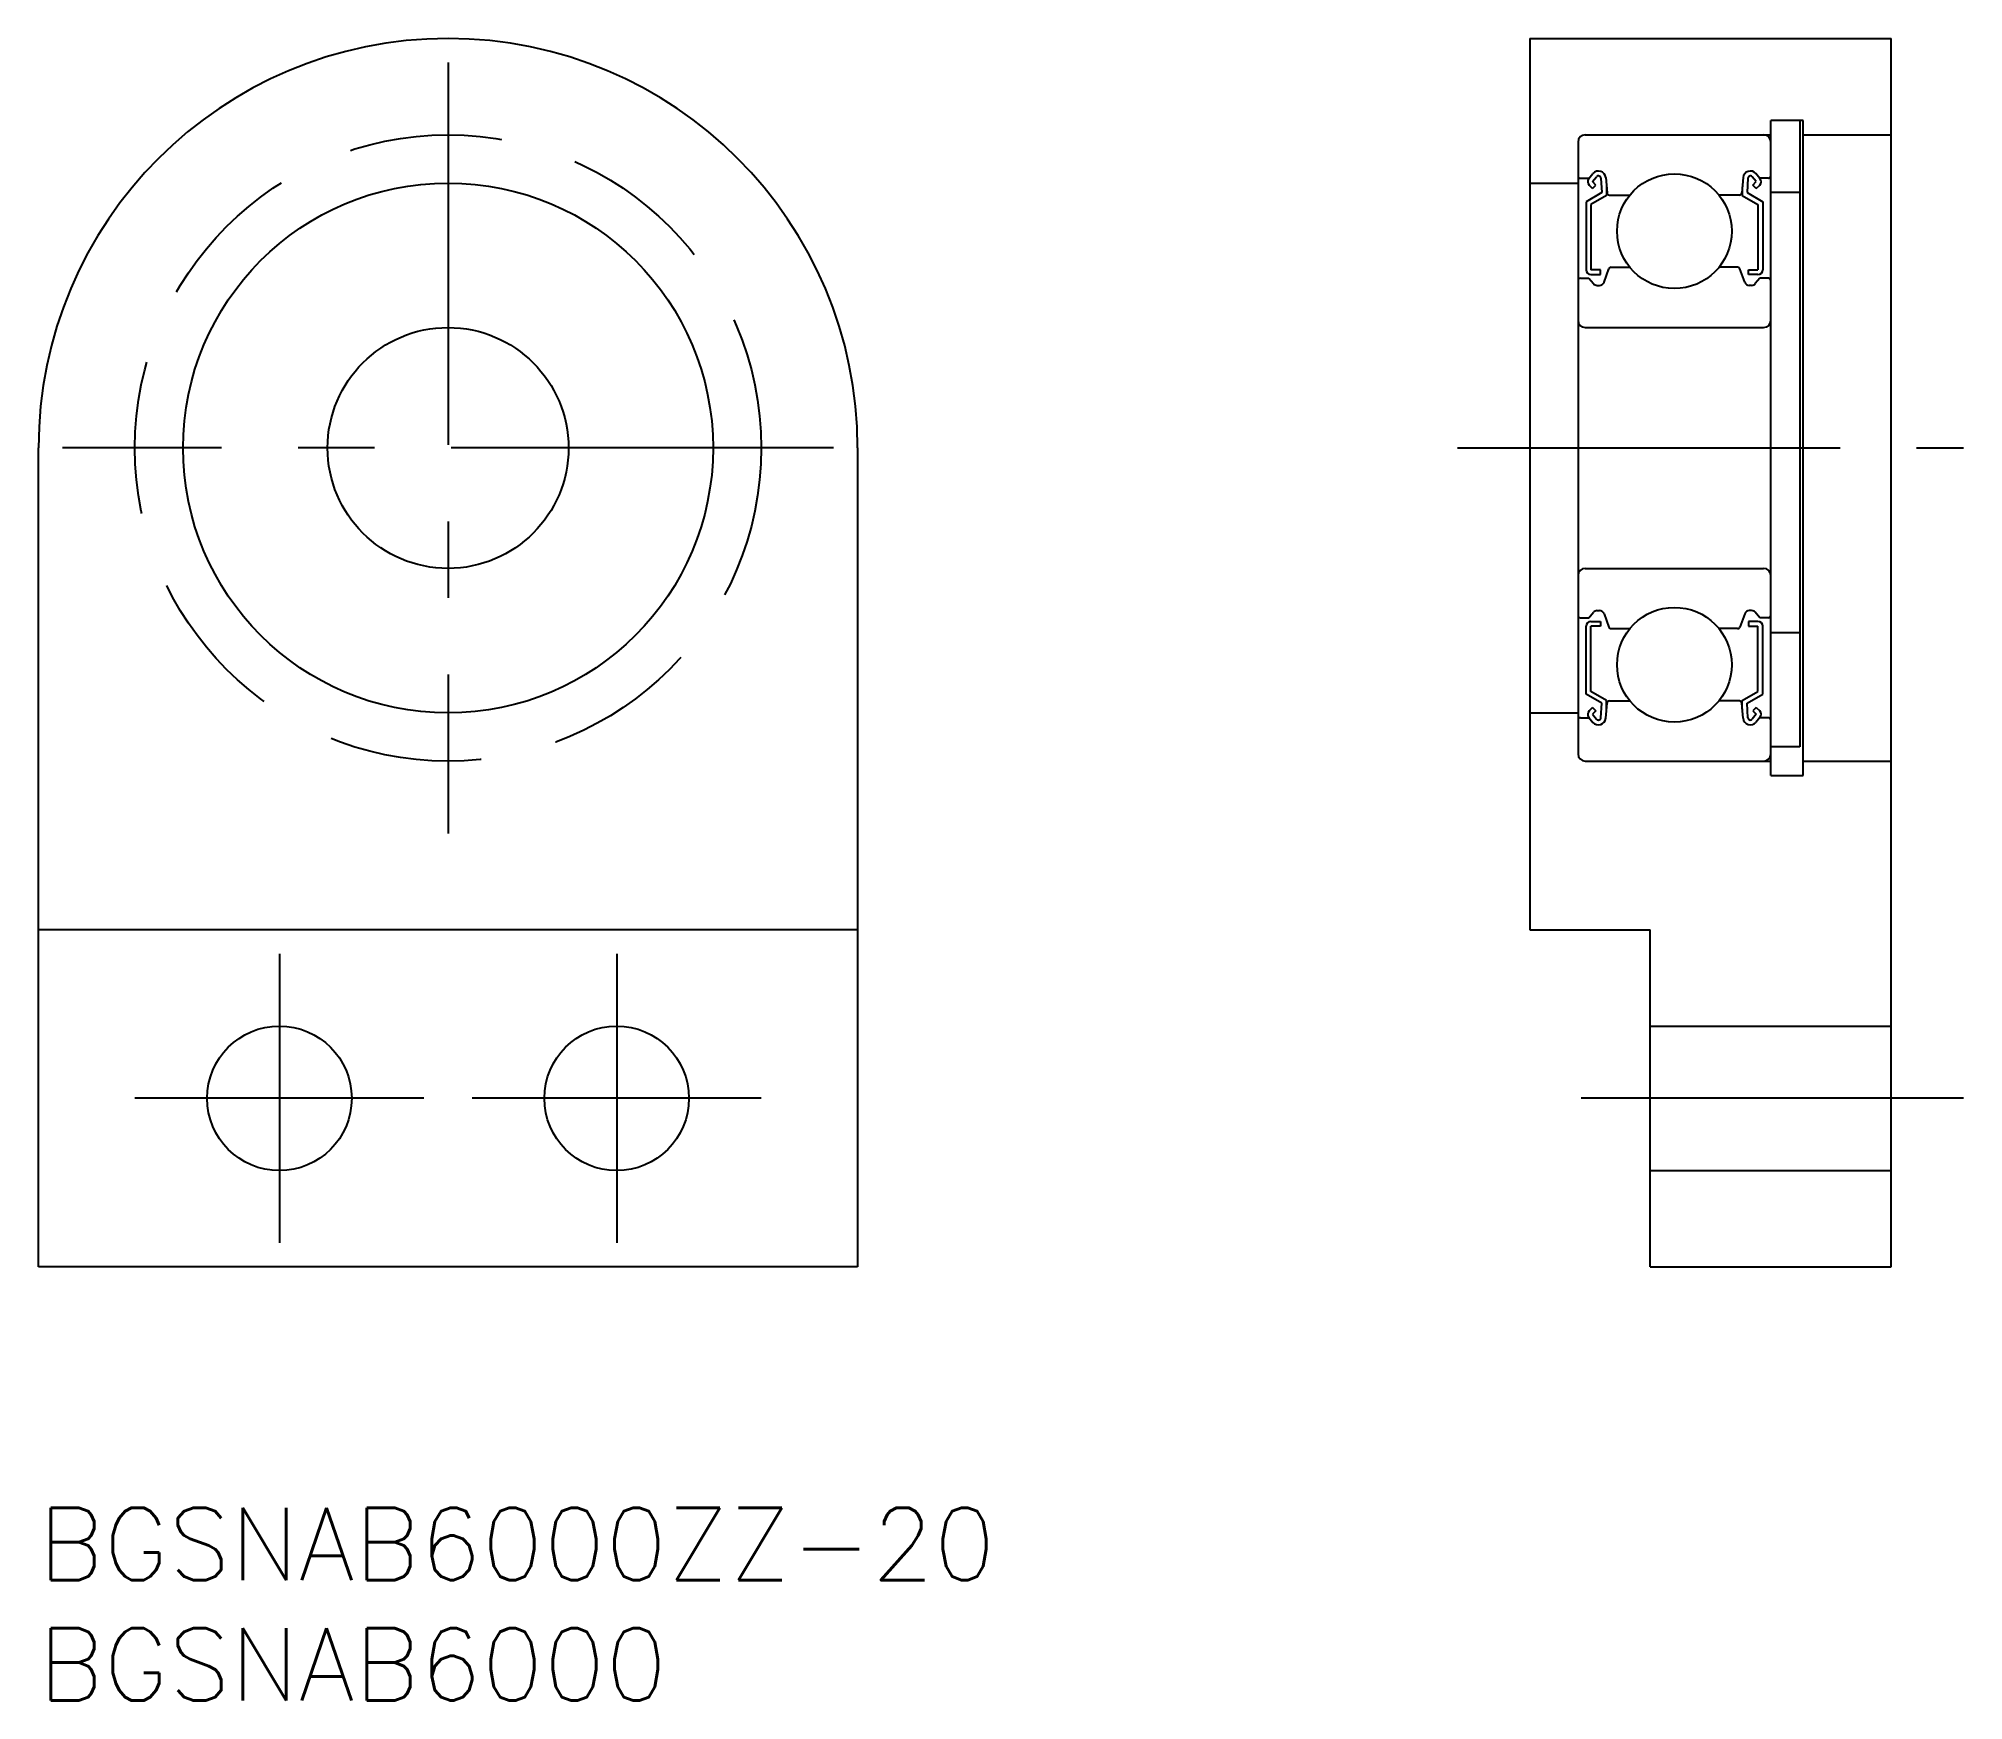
# Model space of a CAD drawing. Extents: x 0 to 79.9, y -8 to 61.
import ezdxf

# ---------------------------------------------------------------- set-up
doc = ezdxf.new("R2010")
doc.units = 0
doc.header["$LTSCALE"] = 0.5
doc.linetypes.add('CENTER', pattern=[50.8, 31.75, -6.35, 6.35, -6.35])
doc.linetypes.add('DASHED', pattern=[19.05, 12.7, -6.35])
doc.layers.get('0').update_dxf_attribs({"linetype": 'CONTINUOUS'})
for name, color, linetype in [('MSM_CENTER', 1, 'CENTER'), ('MSM_CONTINUOUS', 7, 'CONTINUOUS'), ('MSM_DASHED', 4, 'DASHED'), ('MSM_PART_NUMBER', 7, 'CONTINUOUS')]:
    doc.layers.add(name, color=color, linetype=linetype)
doc.styles.get("Standard").update_dxf_attribs({"font": 'txt.shx', "height": 3, "bigfont": 'bigfont.shx'})

# ---------------------------------------------------------------- blocks, each defined once
blk = doc.blocks.new('*U6')
at = {"layer": 'MSM_PART_NUMBER'}
blk.add_text('BGSNAB6000ZZ-20', height=3, dxfattribs=at).set_placement((0, -3))
blk = doc.blocks.new('*U7')
at = {"layer": 'MSM_PART_NUMBER'}
blk.add_text('BGSNAB6000', height=3, dxfattribs=at).set_placement((0, -8))

msp = doc.modelspace()

# ---------------------------------------------------------------- linework, layer by layer
for p, q in [((61.906, 61), (61.906, 24)), ((61.906, 61), (76.906, 61)), ((76.906, 10), (76.906, 61)), ((0, 10), (0, 44)), ((34, 44), (34, 10)), ((34, 24), (0, 24)), ((61.906, 24), (66.906, 24)), ((66.906, 10), (66.906, 24)), ((34, 10), (0, 10)), ((66.906, 10), (76.906, 10))]:
    msp.add_line(p, q)
for centre, radius in [((17, 44), 11), ((17, 44), 5), ((10, 17), 3), ((24, 17), 3)]:
    msp.add_circle(centre, radius)
at = {"layer": 'MSM_CENTER'}
for p, q in [((17, 60), (17, 28)), ((33, 44), (1, 44)), ((58.906, 44), (79.906, 44)), ((10, 23), (10, 11)), ((24, 23), (24, 11)), ((16, 17), (4, 17)), ((30, 17), (18, 17)), ((79.906, 17), (63.906, 17))]:
    msp.add_line(p, q, dxfattribs=at)
at = {"layer": 'MSM_CONTINUOUS'}
for p, q in [((71.906, 30.4), (71.906, 57.6)), ((73.256, 57.6, -0.1), (71.906, 57.6, -0.1)), ((73.106, 57.6), (73.106, 31.588)), ((73.256, 30.4, -0.1), (73.256, 57.6, -0.1)), ((64.206, 57), (71.906, 57)), ((73.256, 57, -0.1), (76.906, 57, -0.1)), ((63.906, 56.7), (63.906, 31.3)), ((64.006, 55.2), (64.366, 55.2)), ((64.354, 55.186), (64.525, 55.391)), ((64.508, 55.058), (64.678, 55.26)), ((64.854, 55.201), (64.887, 54.601)), ((65.054, 55.224), (65.109, 54.591)), ((70.757, 55.224), (70.703, 54.591)), ((70.957, 55.201), (70.925, 54.601)), ((71.304, 55.058), (71.133, 55.26)), ((71.457, 55.186), (71.286, 55.391)), ((71.806, 55.2), (71.446, 55.2)), ((61.906, 55), (63.906, 55)), ((64.887, 54.601), (64.237, 54.225)), ((64.508, 54.775), (64.366, 54.916)), ((65.087, 54.485), (64.437, 54.11)), ((64.649, 54.917), (64.508, 55.058)), ((64.508, 54.775), (64.649, 54.917)), ((65.087, 54.846), (65.087, 54.485)), ((65.208, 54.5), (66.056, 54.5)), ((70.603, 54.5), (69.755, 54.5)), ((70.725, 54.846), (70.725, 54.485)), ((70.725, 54.485), (71.375, 54.11)), ((70.925, 54.601), (71.575, 54.225)), ((71.163, 54.917), (71.304, 55.058)), ((71.304, 54.775), (71.163, 54.917)), ((71.304, 54.775), (71.445, 54.916)), ((73.106, 54.6, -0.1), (71.906, 54.6, -0.1)), ((64.237, 54.225), (64.237, 51.4)), ((64.437, 54.11), (64.437, 51.4)), ((71.375, 54.11), (71.375, 51.4)), ((71.575, 54.225), (71.575, 51.4)), ((64.837, 51.4), (64.437, 51.4)), ((64.437, 51.2), (64.837, 51.2)), ((64.837, 51.2), (64.837, 51.4)), ((64.984, 50.882), (65.186, 51.434)), ((65.28, 51.5), (66.056, 51.5)), ((70.531, 51.5), (69.755, 51.5)), ((70.827, 50.882), (70.625, 51.434)), ((70.975, 51.4), (71.375, 51.4)), ((70.975, 51.2), (70.975, 51.4)), ((71.375, 51.2), (70.975, 51.2)), ((64.006, 51.05), (64.356, 51.05)), ((64.356, 51.05), (64.547, 50.822)), ((64.7, 50.75), (64.796, 50.75)), ((71.111, 50.75), (71.015, 50.75)), ((71.456, 51.05), (71.264, 50.822)), ((71.806, 51.05), (71.456, 51.05)), ((64.206, 49), (71.606, 49)), ((64.206, 39), (71.606, 39)), ((64.006, 36.95), (64.356, 36.95)), ((64.356, 36.95), (64.547, 37.178)), ((64.437, 36.8), (64.837, 36.8)), ((64.7, 37.25), (64.796, 37.25)), ((64.837, 36.8), (64.837, 36.6)), ((64.984, 37.118), (65.186, 36.566)), ((70.827, 37.118), (70.625, 36.566)), ((71.375, 36.8), (70.975, 36.8)), ((70.975, 36.8), (70.975, 36.6)), ((71.111, 37.25), (71.015, 37.25)), ((71.456, 36.95), (71.264, 37.178)), ((71.806, 36.95), (71.456, 36.95)), ((64.237, 33.775), (64.237, 36.6)), ((64.437, 33.89), (64.437, 36.6)), ((64.837, 36.6), (64.437, 36.6)), ((65.28, 36.5), (66.056, 36.5)), ((70.531, 36.5), (69.755, 36.5)), ((70.975, 36.6), (71.375, 36.6)), ((71.375, 33.89), (71.375, 36.6)), ((71.575, 33.775), (71.575, 36.6)), ((73.106, 36.32, -0.1), (71.906, 36.32, -0.1)), ((64.887, 33.399), (64.237, 33.775)), ((65.087, 33.515), (64.437, 33.89)), ((70.725, 33.515), (71.375, 33.89)), ((70.925, 33.399), (71.575, 33.775)), ((61.906, 33), (63.906, 33)), ((64.006, 32.8), (64.366, 32.8)), ((64.354, 32.814), (64.525, 32.609)), ((64.508, 33.225), (64.366, 33.084)), ((64.508, 33.225), (64.649, 33.083)), ((64.649, 33.083), (64.508, 32.942)), ((64.508, 32.942), (64.678, 32.74)), ((64.854, 32.799), (64.887, 33.399)), ((65.054, 32.776), (65.109, 33.409)), ((65.087, 33.154), (65.087, 33.515)), ((65.208, 33.5), (66.056, 33.5)), ((70.603, 33.5), (69.755, 33.5)), ((70.757, 32.776), (70.703, 33.409)), ((70.725, 33.154), (70.725, 33.515)), ((70.957, 32.799), (70.925, 33.399)), ((71.304, 32.942), (71.133, 32.74)), ((71.304, 33.225), (71.163, 33.083)), ((71.163, 33.083), (71.304, 32.942)), ((71.457, 32.814), (71.286, 32.609)), ((71.304, 33.225), (71.445, 33.084)), ((71.806, 32.8), (71.446, 32.8)), ((73.106, 31.588, -0.1), (71.906, 31.588, -0.1)), ((64.206, 31), (71.906, 31)), ((71.906, 30.4, -0.1), (73.256, 30.4, -0.1)), ((73.256, 31, -0.1), (76.906, 31, -0.1)), ((66.906, 20), (76.906, 20)), ((66.906, 14), (76.906, 14))]:
    msp.add_line(p, q, dxfattribs=at)
for centre in [(67.906, 53), (67.906, 35)]:
    msp.add_circle(centre, 2.381, dxfattribs=at)
for centre, radius, start, end in [((17, 44), 17, 0, 180), ((64.206, 56.7), 0.3, 90, 180), ((71.606, 56.7), 0.3, 0, 90), ((64.006, 55.3), 0.1, 180, 270), ((64.507, 55.058), 0.2, 140.13695, 225.00202), ((64.755, 55.198), 0.3, 4.93539, 140.13695), ((64.754, 55.196), 0.1, 3.10166, 139.95027), ((71.056, 55.198), 0.3, 39.86305, 175.06461), ((71.057, 55.196), 0.1, 40.04973, 176.89834), ((71.304, 55.058), 0.2, 314.99798, 39.86305), ((71.806, 55.3), 0.1, 270, 0), ((65.208, 54.6), 0.1, 184.93539, 270), ((70.603, 54.6), 0.1, 270, 355.06461), ((64.437, 51.4), 0.2, 180, 270), ((65.28, 51.4), 0.1, 90, 159.99156), ((70.531, 51.4), 0.1, 20.00844, 90), ((71.375, 51.4), 0.2, 270, 0), ((64.006, 50.95), 0.1, 90, 180.81025), ((64.7, 50.95), 0.2, 219.97618, 270), ((64.796, 50.95), 0.2, 270, 339.99156), ((71.015, 50.95), 0.2, 200.00844, 270), ((71.111, 50.95), 0.2, 270, 320.02382), ((71.806, 50.95), 0.1, 359.18975, 90), ((64.206, 49.3), 0.3, 180, 270), ((71.606, 49.3), 0.3, 270, 0), ((64.206, 38.7), 0.3, 90, 180), ((71.606, 38.7), 0.3, 0, 90), ((64.006, 37.05), 0.1, 179.18975, 270), ((64.437, 36.6), 0.2, 90, 180), ((64.7, 37.05), 0.2, 90, 140.02382), ((64.796, 37.05), 0.2, 20.00844, 90), ((71.015, 37.05), 0.2, 90, 159.99156), ((71.111, 37.05), 0.2, 39.97618, 90), ((71.375, 36.6), 0.2, 0, 90), ((71.806, 37.05), 0.1, 270, 0.81025), ((65.28, 36.6), 0.1, 200.00844, 270), ((70.531, 36.6), 0.1, 270, 339.99156), ((64.006, 32.7), 0.1, 90, 180), ((64.507, 32.942), 0.2, 134.99798, 219.86305), ((64.755, 32.802), 0.3, 219.86305, 355.06461), ((64.754, 32.804), 0.1, 220.04973, 356.89834), ((65.208, 33.4), 0.1, 90, 175.06461), ((70.603, 33.4), 0.1, 4.93539, 90), ((71.056, 32.802), 0.3, 184.93539, 320.13695), ((71.057, 32.804), 0.1, 183.10166, 319.95027), ((71.304, 32.942), 0.2, 320.13695, 45.00202), ((71.806, 32.7), 0.1, 0, 90), ((64.206, 31.3), 0.3, 180, 270), ((71.606, 31.3), 0.3, 270, 0)]:
    msp.add_arc(centre, radius, start, end, dxfattribs=at)
at = {"layer": 'MSM_DASHED'}
msp.add_circle((17, 44), 13, dxfattribs=at)

# ---------------------------------------------------------------- block references
at = {"layer": 'MSM_CONTINUOUS'}
for name in ['*U6', '*U7']:
    msp.add_blockref(name, (0, 0), dxfattribs=at)

doc.saveas('drawing.dxf')
